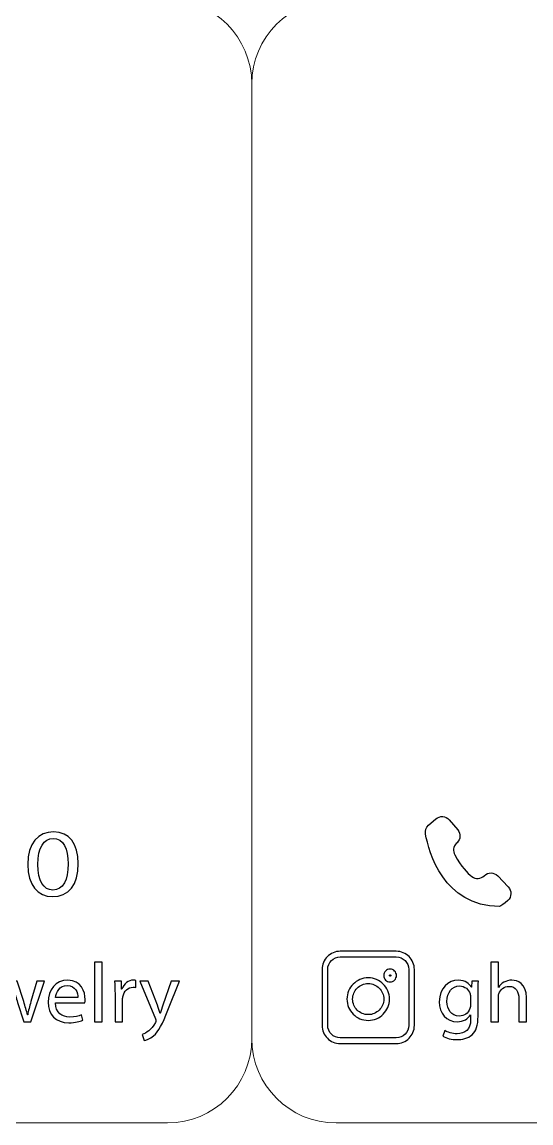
# Model space of a CAD drawing. Header units: millimetres. Extents: x -576 to 618, y 160 to 343.
# Drawn here: x 52.2 to 70.22, y 263.5 to 302.5 of the extents above; entities that cross this region are included whole.
import ezdxf

# ---------------------------------------------------------------- set-up
doc = ezdxf.new("R2010")
doc.units = ezdxf.units.MM
doc.header["$MEASUREMENT"] = 0
doc.layers.add('Layer 1', color=7, linetype='Continuous')

msp = doc.modelspace()

# ---------------------------------------------------------------- linework, layer by layer
at = {"layer": 'Layer 1', "color": 250, "lineweight": 18}
for points in [[(23.5217, 303.3001), (23.5217, 303.3001), (57.3517, 303.3001), (57.3517, 303.3001), (58.9957, 303.3001), (60.3367, 301.9591), (60.3367, 300.3151), (60.3367, 300.3151), (60.3367, 266.4851), (60.3367, 266.4851), (60.3367, 264.8411), (58.9957, 263.5001), (57.3517, 263.5001), (57.3517, 263.5001), (23.5217, 263.5001), (23.5217, 263.5001), (21.8777, 263.5001), (20.5367, 264.8411), (20.5367, 266.4851), (20.5367, 266.4851), (20.5367, 300.3151), (20.5367, 300.3151), (20.5367, 301.9591), (21.8777, 303.3001), (23.5217, 303.3001)], [(63.3217, 303.3001), (63.3217, 303.3001), (97.1517, 303.3001), (97.1517, 303.3001), (98.7957, 303.3001), (100.1367, 301.9591), (100.1367, 300.3151), (100.1367, 300.3151), (100.1367, 266.4851), (100.1367, 266.4851), (100.1367, 264.8411), (98.7957, 263.5001), (97.1517, 263.5001), (97.1517, 263.5001), (63.3217, 263.5001), (63.3217, 263.5001), (61.6777, 263.5001), (60.3367, 264.8411), (60.3367, 266.4851), (60.3367, 266.4851), (60.3367, 300.3151), (60.3367, 300.3151), (60.3367, 301.9591), (61.6777, 303.3001), (63.3217, 303.3001)]]:
    msp.add_open_spline(points, degree=3, knots=[0, 0, 0, 0, 0.125, 0.125, 0.125, 0.25, 0.25, 0.25, 0.375, 0.375, 0.375, 0.5, 0.5, 0.5, 0.625, 0.625, 0.625, 0.75, 0.75, 0.75, 0.875, 0.875, 0.875, 1, 1, 1, 1], dxfattribs=at)
at = {"layer": 'Layer 1', "color": 230}
for points, knots in [([(67.5781, 273.4016), (67.5781, 273.4016), (67.6074, 273.4304), (67.6074, 273.4304), (67.7313, 273.5527), (67.7407, 273.7498), (67.628, 273.8828), (67.628, 273.8828), (67.3285, 274.2381), (67.3285, 274.2381), (67.2077, 274.3811), (66.9934, 274.3967), (66.8533, 274.2734), (66.8533, 274.2734), (66.5956, 274.0463), (66.5956, 274.0463), (66.507, 273.9683), (66.4667, 273.85), (66.4886, 273.7337), (66.605, 273.109), (67.126, 271.172), (69.1057, 271.172), (69.1503, 271.172), (69.2779, 271.2753), (69.3984, 271.3824), (69.5394, 271.5084), (69.5488, 271.7253), (69.4187, 271.8619), (69.4187, 271.8619), (69.0455, 272.2541), (69.0455, 272.2541), (68.9166, 272.3898), (68.701, 272.3927), (68.5684, 272.26), (68.4502, 272.1417), (68.2639, 272.1284), (68.131, 272.2295), (67.9709, 272.3511), (67.7534, 272.5779), (67.521, 272.9998), (67.4486, 273.1312), (67.4714, 273.2966), (67.5781, 273.4016)], [0, 0, 0, 0, 0.0714286, 0.0714286, 0.0714286, 0.1428571, 0.1428571, 0.1428571, 0.2142857, 0.2142857, 0.2142857, 0.2857143, 0.2857143, 0.2857143, 0.3571429, 0.3571429, 0.3571429, 0.4285714, 0.4285714, 0.4285714, 0.5, 0.5, 0.5, 0.5714286, 0.5714286, 0.5714286, 0.6428571, 0.6428571, 0.6428571, 0.7142857, 0.7142857, 0.7142857, 0.7857143, 0.7857143, 0.7857143, 0.8571429, 0.8571429, 0.8571429, 0.9285714, 0.9285714, 0.9285714, 1, 1, 1, 1]), ([(54.1907, 272.6904), (54.1907, 271.9363), (53.8584, 271.5197), (53.275, 271.5197), (52.7605, 271.5197), (52.4119, 271.9259), (52.4039, 272.6601), (52.4039, 273.4039), (52.7848, 273.8136), (53.3196, 273.8136), (53.8744, 273.8136), (54.1907, 273.3971), (54.1907, 272.6904)], [0, 0, 0, 0, 0.25, 0.25, 0.25, 0.5, 0.5, 0.5, 0.75, 0.75, 0.75, 1, 1, 1, 1]), ([(52.7605, 272.6564), (52.7605, 272.0795), (52.9711, 271.7521), (53.2952, 271.7521), (53.66, 271.7521), (53.8338, 272.1103), (53.8338, 272.6769), (53.8338, 273.223), (53.6678, 273.5814), (53.2993, 273.5814), (52.9874, 273.5814), (52.7605, 273.2607), (52.7605, 272.6564)], [0, 0, 0, 0, 0.25, 0.25, 0.25, 0.5, 0.5, 0.5, 0.75, 0.75, 0.75, 1, 1, 1, 1]), ([(65.4485, 266.3125), (65.4485, 266.3125), (63.4676, 266.3125), (63.4676, 266.3125), (63.2899, 266.3125), (63.1287, 266.3848), (63.0122, 266.5012), (62.8952, 266.6178), (62.823, 266.779), (62.823, 266.9569), (62.823, 266.9569), (62.823, 268.9382), (62.823, 268.9382), (62.823, 269.116), (62.8951, 269.277), (63.0117, 269.3937), (63.1288, 269.5107), (63.2899, 269.5829), (63.4676, 269.5829), (63.4676, 269.5829), (65.4485, 269.5829), (65.4485, 269.5829), (65.6263, 269.5829), (65.7874, 269.5107), (65.904, 269.3941), (66.021, 269.277), (66.0932, 269.116), (66.0932, 268.9382), (66.0932, 268.9382), (66.0932, 266.9569), (66.0932, 266.9569), (66.0932, 266.779), (66.0209, 266.6178), (65.9044, 266.5012), (65.7874, 266.3848), (65.6263, 266.3125), (65.4485, 266.3125)], [0, 0, 0, 0, 0.0833333, 0.0833333, 0.0833333, 0.1666667, 0.1666667, 0.1666667, 0.25, 0.25, 0.25, 0.3333333, 0.3333333, 0.3333333, 0.4166667, 0.4166667, 0.4166667, 0.5, 0.5, 0.5, 0.5833333, 0.5833333, 0.5833333, 0.6666667, 0.6666667, 0.6666667, 0.75, 0.75, 0.75, 0.8333333, 0.8333333, 0.8333333, 0.9166667, 0.9166667, 0.9166667, 1, 1, 1, 1]), ([(54.771, 269.2022), (54.771, 269.2022), (55.0406, 269.2022), (55.0406, 269.2022), (55.0406, 269.2022), (55.0406, 267.0793), (55.0406, 267.0793), (55.0406, 267.0793), (54.771, 267.0793), (54.771, 267.0793), (54.771, 267.0793), (54.771, 269.2022), (54.771, 269.2022)], [0, 0, 0, 0, 0.25, 0.25, 0.25, 0.5, 0.5, 0.5, 0.75, 0.75, 0.75, 1, 1, 1, 1]), ([(63.4676, 266.5142), (63.4676, 266.5142), (65.4485, 266.5142), (65.4485, 266.5142), (65.5711, 266.5142), (65.682, 266.5637), (65.762, 266.6436), (65.8419, 266.7239), (65.8915, 266.8346), (65.8915, 266.9569), (65.8915, 266.9569), (65.8915, 268.9382), (65.8915, 268.9382), (65.8915, 269.0608), (65.842, 269.1717), (65.7621, 269.2517), (65.682, 269.3317), (65.5711, 269.3812), (65.4485, 269.3812), (65.4485, 269.3812), (63.4676, 269.3812), (63.4676, 269.3812), (63.345, 269.3812), (63.2341, 269.3317), (63.1541, 269.2517), (63.0741, 269.1717), (63.0246, 269.0608), (63.0246, 268.9382), (63.0246, 268.9382), (63.0246, 266.9569), (63.0246, 266.9569), (63.0246, 266.8346), (63.0742, 266.7239), (63.1544, 266.6438), (63.2341, 266.5637), (63.345, 266.5142), (63.4676, 266.5142)], [0, 0, 0, 0, 0.0833333, 0.0833333, 0.0833333, 0.1666667, 0.1666667, 0.1666667, 0.25, 0.25, 0.25, 0.3333333, 0.3333333, 0.3333333, 0.4166667, 0.4166667, 0.4166667, 0.5, 0.5, 0.5, 0.5833333, 0.5833333, 0.5833333, 0.6666667, 0.6666667, 0.6666667, 0.75, 0.75, 0.75, 0.8333333, 0.8333333, 0.8333333, 0.9166667, 0.9166667, 0.9166667, 1, 1, 1, 1]), ([(68.7963, 269.2023), (68.7963, 269.2023), (69.0662, 269.2023), (69.0662, 269.2023), (69.0662, 269.2023), (69.0662, 268.299), (69.0662, 268.299), (69.0662, 268.299), (69.0721, 268.299), (69.0721, 268.299), (69.1152, 268.3742), (69.1826, 268.4401), (69.2653, 268.4847), (69.3451, 268.5296), (69.44, 268.5592), (69.5414, 268.5592), (69.7407, 268.5592), (70.0597, 268.4401), (70.0597, 267.9405), (70.0597, 267.9405), (70.0597, 267.0794), (70.0597, 267.0794), (70.0597, 267.0794), (69.7897, 267.0794), (69.7897, 267.0794), (69.7897, 267.0794), (69.7897, 267.9106), (69.7897, 267.9106), (69.7897, 268.1436), (69.7008, 268.3411), (69.4462, 268.3411), (69.2715, 268.3411), (69.1336, 268.2214), (69.0846, 268.0778), (69.0694, 268.0423), (69.0662, 268.0032), (69.0662, 267.9524), (69.0662, 267.9524), (69.0662, 267.0794), (69.0662, 267.0794), (69.0662, 267.0794), (68.7963, 267.0794), (68.7963, 267.0794), (68.7963, 267.0794), (68.7963, 269.2023), (68.7963, 269.2023)], [0, 0, 0, 0, 0.0666667, 0.0666667, 0.0666667, 0.1333333, 0.1333333, 0.1333333, 0.2, 0.2, 0.2, 0.2666667, 0.2666667, 0.2666667, 0.3333333, 0.3333333, 0.3333333, 0.4, 0.4, 0.4, 0.4666667, 0.4666667, 0.4666667, 0.5333333, 0.5333333, 0.5333333, 0.6, 0.6, 0.6, 0.6666667, 0.6666667, 0.6666667, 0.7333333, 0.7333333, 0.7333333, 0.8, 0.8, 0.8, 0.8666667, 0.8666667, 0.8666667, 0.9333333, 0.9333333, 0.9333333, 1, 1, 1, 1]), ([(65.4599, 268.7245), (65.4599, 268.6624), (65.4347, 268.6061), (65.394, 268.5654), (65.3534, 268.5247), (65.297, 268.4995), (65.2349, 268.4995), (65.1728, 268.4995), (65.1165, 268.5247), (65.0758, 268.5654), (65.0351, 268.6061), (65.0099, 268.6624), (65.0099, 268.7245), (65.0099, 268.7866), (65.0351, 268.8429), (65.0758, 268.8836), (65.1165, 268.9243), (65.1728, 268.9495), (65.2349, 268.9495), (65.297, 268.9495), (65.3534, 268.9243), (65.394, 268.8836), (65.4347, 268.8429), (65.4599, 268.7866), (65.4599, 268.7245)], [0, 0, 0, 0, 0.125, 0.125, 0.125, 0.25, 0.25, 0.25, 0.375, 0.375, 0.375, 0.5, 0.5, 0.5, 0.625, 0.625, 0.625, 0.75, 0.75, 0.75, 0.875, 0.875, 0.875, 1, 1, 1, 1]), ([(65.2515, 268.708), (65.2556, 268.7121), (65.2583, 268.7181), (65.2583, 268.7245), (65.2583, 268.731), (65.2556, 268.7369), (65.2515, 268.7411), (65.2473, 268.7452), (65.2414, 268.7479), (65.2349, 268.7479), (65.2285, 268.7479), (65.2225, 268.7452), (65.2184, 268.7411), (65.2142, 268.7369), (65.2116, 268.731), (65.2116, 268.7245), (65.2116, 268.7181), (65.2142, 268.7121), (65.2184, 268.708), (65.2225, 268.7038), (65.2285, 268.7012), (65.2349, 268.7012), (65.2414, 268.7012), (65.2473, 268.7038), (65.2515, 268.708)], [0, 0, 0, 0, 0.125, 0.125, 0.125, 0.25, 0.25, 0.25, 0.375, 0.375, 0.375, 0.5, 0.5, 0.5, 0.625, 0.625, 0.625, 0.75, 0.75, 0.75, 0.875, 0.875, 0.875, 1, 1, 1, 1]), ([(51.1157, 268.5265), (51.1157, 268.5265), (51.3119, 267.7911), (51.3119, 267.7911), (51.355, 267.6295), (51.3946, 267.48), (51.422, 267.3305), (51.422, 267.3305), (51.4314, 267.3305), (51.4314, 267.3305), (51.4651, 267.4772), (51.5141, 267.6326), (51.5634, 267.7882), (51.5634, 267.7882), (51.8055, 268.5265), (51.8055, 268.5265), (51.8055, 268.5265), (52.0324, 268.5265), (52.0324, 268.5265), (52.0324, 268.5265), (52.2623, 267.8033), (52.2623, 267.8033), (52.3175, 267.6295), (52.3602, 267.4772), (52.3943, 267.3305), (52.3943, 267.3305), (52.4033, 267.3305), (52.4033, 267.3305), (52.428, 267.4772), (52.4676, 267.6295), (52.5166, 267.8001), (52.5166, 267.8001), (52.7284, 268.5265), (52.7284, 268.5265), (52.7284, 268.5265), (52.9949, 268.5265), (52.9949, 268.5265), (52.9949, 268.5265), (52.5166, 267.0794), (52.5166, 267.0794), (52.5166, 267.0794), (52.2714, 267.0794), (52.2714, 267.0794), (52.2714, 267.0794), (52.0449, 267.7702), (52.0449, 267.7702), (51.9928, 267.9318), (51.9497, 268.0753), (51.9129, 268.2457), (51.9129, 268.2457), (51.9066, 268.2457), (51.9066, 268.2457), (51.8698, 268.0721), (51.8239, 267.9224), (51.7718, 267.767), (51.7718, 267.767), (51.5325, 267.0794), (51.5325, 267.0794), (51.5325, 267.0794), (51.2872, 267.0794), (51.2872, 267.0794), (51.2872, 267.0794), (50.8395, 268.5265), (50.8395, 268.5265), (50.8395, 268.5265), (51.1157, 268.5265), (51.1157, 268.5265)], [0, 0, 0, 0, 0.0454545, 0.0454545, 0.0454545, 0.0909091, 0.0909091, 0.0909091, 0.1363636, 0.1363636, 0.1363636, 0.1818182, 0.1818182, 0.1818182, 0.2272727, 0.2272727, 0.2272727, 0.2727273, 0.2727273, 0.2727273, 0.3181818, 0.3181818, 0.3181818, 0.3636364, 0.3636364, 0.3636364, 0.4090909, 0.4090909, 0.4090909, 0.4545455, 0.4545455, 0.4545455, 0.5, 0.5, 0.5, 0.5454545, 0.5454545, 0.5454545, 0.5909091, 0.5909091, 0.5909091, 0.6363636, 0.6363636, 0.6363636, 0.6818182, 0.6818182, 0.6818182, 0.7272727, 0.7272727, 0.7272727, 0.7727273, 0.7727273, 0.7727273, 0.8181818, 0.8181818, 0.8181818, 0.8636364, 0.8636364, 0.8636364, 0.9090909, 0.9090909, 0.9090909, 0.9545455, 0.9545455, 0.9545455, 1, 1, 1, 1]), ([(53.3848, 267.7552), (53.3907, 267.3994), (53.6235, 267.2528), (53.8937, 267.2528), (54.0869, 267.2528), (54.2033, 267.2859), (54.3043, 267.3274), (54.3043, 267.3274), (54.3505, 267.1392), (54.3505, 267.1392), (54.2553, 267.0974), (54.0928, 267.0496), (53.8569, 267.0496), (53.4001, 267.0496), (53.1271, 267.3423), (53.1271, 267.7791), (53.1271, 268.2157), (53.3907, 268.5595), (53.8232, 268.5595), (54.3074, 268.5595), (54.4363, 268.1439), (54.4363, 267.8777), (54.4363, 267.8238), (54.43, 267.782), (54.4273, 267.7552), (54.4273, 267.7552), (53.3848, 267.7552), (53.3848, 267.7552)], [0, 0, 0, 0, 0.1111111, 0.1111111, 0.1111111, 0.2222222, 0.2222222, 0.2222222, 0.3333333, 0.3333333, 0.3333333, 0.4444444, 0.4444444, 0.4444444, 0.5555556, 0.5555556, 0.5555556, 0.6666667, 0.6666667, 0.6666667, 0.7777778, 0.7777778, 0.7777778, 0.8888889, 0.8888889, 0.8888889, 1, 1, 1, 1]), ([(54.1757, 267.9435), (54.1788, 268.1108), (54.1049, 268.371), (53.8016, 268.371), (53.529, 268.371), (53.4091, 268.1258), (53.3879, 267.9435), (53.3879, 267.9435), (54.1757, 267.9435), (54.1757, 267.9435)], [0, 0, 0, 0, 0.3333333, 0.3333333, 0.3333333, 0.6666667, 0.6666667, 0.6666667, 1, 1, 1, 1]), ([(55.4948, 268.0752), (55.4948, 268.2456), (55.4914, 268.3922), (55.4823, 268.5264), (55.4823, 268.5264), (55.7186, 268.5264), (55.7186, 268.5264), (55.7186, 268.5264), (55.7276, 268.2425), (55.7276, 268.2425), (55.7276, 268.2425), (55.7401, 268.2425), (55.7401, 268.2425), (55.8075, 268.4368), (55.9697, 268.5595), (56.151, 268.5595), (56.1816, 268.5595), (56.2031, 268.5563), (56.2277, 268.5504), (56.2277, 268.5504), (56.2277, 268.3024), (56.2277, 268.3024), (56.2, 268.3083), (56.1722, 268.3114), (56.1357, 268.3114), (55.9453, 268.3114), (55.8106, 268.171), (55.7738, 267.9735), (55.7675, 267.9376), (55.7613, 267.8958), (55.7613, 267.8509), (55.7613, 267.8509), (55.7613, 267.0796), (55.7613, 267.0796), (55.7613, 267.0796), (55.4948, 267.0796), (55.4948, 267.0796), (55.4948, 267.0796), (55.4948, 268.0752), (55.4948, 268.0752)], [0, 0, 0, 0, 0.0769231, 0.0769231, 0.0769231, 0.1538462, 0.1538462, 0.1538462, 0.2307692, 0.2307692, 0.2307692, 0.3076923, 0.3076923, 0.3076923, 0.3846154, 0.3846154, 0.3846154, 0.4615385, 0.4615385, 0.4615385, 0.5384615, 0.5384615, 0.5384615, 0.6153846, 0.6153846, 0.6153846, 0.6923077, 0.6923077, 0.6923077, 0.7692308, 0.7692308, 0.7692308, 0.8461538, 0.8461538, 0.8461538, 0.9230769, 0.9230769, 0.9230769, 1, 1, 1, 1]), ([(56.6722, 268.5265), (56.6722, 268.5265), (56.9969, 267.6716), (56.9969, 267.6716), (57.0306, 267.5758), (57.0678, 267.4622), (57.0921, 267.3755), (57.0921, 267.3755), (57.098, 267.3755), (57.098, 267.3755), (57.1258, 267.4622), (57.1564, 267.5726), (57.1932, 267.6775), (57.1932, 267.6775), (57.4875, 268.5265), (57.4875, 268.5265), (57.4875, 268.5265), (57.7726, 268.5265), (57.7726, 268.5265), (57.7726, 268.5265), (57.368, 267.495), (57.368, 267.495), (57.1748, 266.9989), (57.0429, 266.7446), (56.8591, 266.5892), (56.7274, 266.4756), (56.5954, 266.4307), (56.528, 266.4185), (56.528, 266.4185), (56.4604, 266.6401), (56.4604, 266.6401), (56.528, 266.6609), (56.6166, 266.7028), (56.6965, 266.7683), (56.7702, 266.8253), (56.8619, 266.9271), (56.9236, 267.0616), (56.9358, 267.0884), (56.9449, 267.1093), (56.9449, 267.1243), (56.9449, 267.1392), (56.9387, 267.1602), (56.9265, 267.1933), (56.9265, 267.1933), (56.3779, 268.5265), (56.3779, 268.5265), (56.3779, 268.5265), (56.6722, 268.5265), (56.6722, 268.5265)], [0, 0, 0, 0, 0.0625, 0.0625, 0.0625, 0.125, 0.125, 0.125, 0.1875, 0.1875, 0.1875, 0.25, 0.25, 0.25, 0.3125, 0.3125, 0.3125, 0.375, 0.375, 0.375, 0.4375, 0.4375, 0.4375, 0.5, 0.5, 0.5, 0.5625, 0.5625, 0.5625, 0.625, 0.625, 0.625, 0.6875, 0.6875, 0.6875, 0.75, 0.75, 0.75, 0.8125, 0.8125, 0.8125, 0.875, 0.875, 0.875, 0.9375, 0.9375, 0.9375, 1, 1, 1, 1]), ([(65.2115, 267.8887), (65.2115, 267.6814), (65.1271, 267.4932), (64.9907, 267.3569), (64.8548, 267.2204), (64.6666, 267.1361), (64.4588, 267.1361), (64.2511, 267.1361), (64.0628, 267.2205), (63.9267, 267.3565), (63.7905, 267.4927), (63.7063, 267.681), (63.7063, 267.8887), (63.7063, 268.0963), (63.7906, 268.2844), (63.9267, 268.4207), (64.0629, 268.5574), (64.2511, 268.6416), (64.4588, 268.6416), (64.6663, 268.6416), (64.8546, 268.5572), (64.991, 268.4207), (65.1272, 268.2844), (65.2115, 268.0963), (65.2115, 267.8887)], [0, 0, 0, 0, 0.125, 0.125, 0.125, 0.25, 0.25, 0.25, 0.375, 0.375, 0.375, 0.5, 0.5, 0.5, 0.625, 0.625, 0.625, 0.75, 0.75, 0.75, 0.875, 0.875, 0.875, 1, 1, 1, 1]), ([(64.8487, 267.4992), (64.9483, 267.5985), (65.0098, 267.7364), (65.0098, 267.8887), (65.0098, 268.0412), (64.9481, 268.1793), (64.8484, 268.279), (64.7491, 268.3784), (64.6112, 268.44), (64.4588, 268.44), (64.3067, 268.44), (64.1689, 268.3783), (64.0692, 268.2786), (63.9696, 268.1792), (63.9079, 268.0412), (63.9079, 267.8887), (63.9079, 267.7367), (63.9696, 267.5988), (64.0693, 267.4991), (64.1689, 267.3995), (64.3067, 267.3378), (64.4588, 267.3378), (64.611, 267.3378), (64.7488, 267.3995), (64.8487, 267.4992)], [0, 0, 0, 0, 0.125, 0.125, 0.125, 0.25, 0.25, 0.25, 0.375, 0.375, 0.375, 0.5, 0.5, 0.5, 0.625, 0.625, 0.625, 0.75, 0.75, 0.75, 0.875, 0.875, 0.875, 1, 1, 1, 1]), ([(68.3606, 268.5265), (68.3546, 268.4219), (68.3484, 268.3052), (68.3484, 268.1289), (68.3484, 268.1289), (68.3484, 267.2887), (68.3484, 267.2887), (68.3484, 266.957), (68.281, 266.7533), (68.1369, 266.6278), (67.9927, 266.4965), (67.7843, 266.4544), (67.5971, 266.4544), (67.4192, 266.4544), (67.2232, 266.4965), (67.1035, 266.5742), (67.1035, 266.5742), (67.1712, 266.7745), (67.1712, 266.7745), (67.2692, 266.7146), (67.4223, 266.6609), (67.6065, 266.6609), (67.8822, 266.6609), (68.0848, 266.8013), (68.0848, 267.1664), (68.0848, 267.1664), (68.0848, 267.3274), (68.0848, 267.3274), (68.0848, 267.3274), (68.0785, 267.3274), (68.0785, 267.3274), (67.9958, 267.1932), (67.8364, 267.0855), (67.6065, 267.0855), (67.2383, 267.0855), (66.9749, 267.3904), (66.9749, 267.7911), (66.9749, 268.2815), (67.3028, 268.5595), (67.6433, 268.5595), (67.9006, 268.5595), (68.0417, 268.4279), (68.1063, 268.3084), (68.1063, 268.3084), (68.1122, 268.3084), (68.1122, 268.3084), (68.1122, 268.3084), (68.1247, 268.5265), (68.1247, 268.5265), (68.1247, 268.5265), (68.3606, 268.5265), (68.3606, 268.5265)], [0, 0, 0, 0, 0.0588235, 0.0588235, 0.0588235, 0.1176471, 0.1176471, 0.1176471, 0.1764706, 0.1764706, 0.1764706, 0.2352941, 0.2352941, 0.2352941, 0.2941176, 0.2941176, 0.2941176, 0.3529412, 0.3529412, 0.3529412, 0.4117647, 0.4117647, 0.4117647, 0.4705882, 0.4705882, 0.4705882, 0.5294118, 0.5294118, 0.5294118, 0.5882353, 0.5882353, 0.5882353, 0.6470588, 0.6470588, 0.6470588, 0.7058824, 0.7058824, 0.7058824, 0.7647059, 0.7647059, 0.7647059, 0.8235294, 0.8235294, 0.8235294, 0.8823529, 0.8823529, 0.8823529, 0.9411765, 0.9411765, 0.9411765, 1, 1, 1, 1]), ([(68.0816, 267.9555), (68.0816, 268.0004), (68.0785, 268.0394), (68.0664, 268.0752), (68.017, 268.2275), (67.8853, 268.353), (67.6891, 268.353), (67.4317, 268.353), (67.2477, 268.1408), (67.2477, 267.806), (67.2477, 267.5218), (67.3949, 267.2859), (67.686, 267.2859), (67.8516, 267.2859), (68.0021, 267.3876), (68.0601, 267.5548), (68.0754, 267.5995), (68.0816, 267.6504), (68.0816, 267.6953), (68.0816, 267.6953), (68.0816, 267.9555), (68.0816, 267.9555)], [0, 0, 0, 0, 0.1428571, 0.1428571, 0.1428571, 0.2857143, 0.2857143, 0.2857143, 0.4285714, 0.4285714, 0.4285714, 0.5714286, 0.5714286, 0.5714286, 0.7142857, 0.7142857, 0.7142857, 0.8571429, 0.8571429, 0.8571429, 1, 1, 1, 1])]:
    msp.add_open_spline(points, degree=3, knots=knots, dxfattribs=at)

doc.saveas('drawing.dxf')
